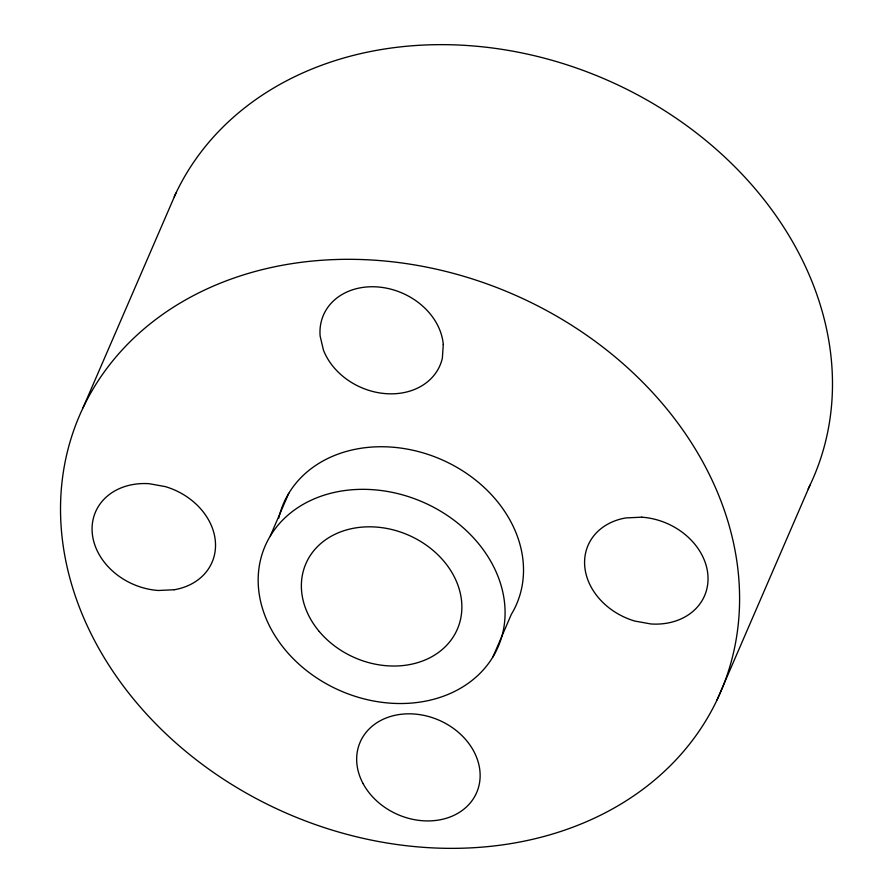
<?xml version="1.0" encoding="UTF-8"?>
<svg xmlns="http://www.w3.org/2000/svg" width="893" height="893" viewBox="0 0 893 893"><rect width="100%" height="100%" fill="white"/><g stroke="black" fill="none" stroke-linecap="round" stroke-linejoin="round"><path stroke-width="1.34" d="M83.049 407.755L175.943 193.089M270.322 535.923L288.752 493.327M492.914 656.935A126.94 102.963 23.4 0 0 372.269 489.643A126.94 102.963 23.4 0 0 279.676 642.703A126.94 102.963 23.4 0 0 492.914 656.935L511.343 614.339A126.94 102.963 23.4 0 0 438.53 458.321A126.94 102.963 23.4 0 0 278.716 518.264M717.057 699.911A349.085 283.137 23.4 0 0 346.897 259.316A349.085 283.137 23.4 0 0 136.205 702.266A349.085 283.137 23.4 0 0 717.057 699.911L809.951 485.245M174.224 196.784A349.085 283.137 23.4 0 1 614.596 83.429A349.085 283.137 23.4 0 1 808.165 488.917M443.274 344.475L442.359 358.149A63.47 51.481 23.4 0 1 386.301 393.679A63.47 51.481 23.4 0 1 323.433 350.067L320.14 336.103A63.47 51.481 23.4 0 1 377.125 286.91A63.47 51.481 23.4 0 1 443.274 344.475M641.721 517.181L625.948 517.918A63.47 51.481 23.4 0 0 584.748 566.385A63.47 51.481 23.4 0 0 634.8 621.059L650.897 623.961A63.47 51.481 23.4 0 0 707.87 574.757A63.47 51.481 23.4 0 0 641.721 517.181M174.157 589.748L158.385 590.485A63.47 51.481 23.4 0 1 92.236 532.909A63.47 51.481 23.4 0 1 149.209 483.705L165.305 486.607A63.47 51.481 23.4 0 1 215.358 541.281A63.47 51.481 23.4 0 1 174.157 589.748M319.259 631.507A82.513 66.919 23.4 0 0 456.546 630.949A82.513 66.919 23.4 0 0 369.055 526.814A82.513 66.919 23.4 0 0 319.259 631.507M363.071 783.563A63.47 51.481 23.4 0 0 469.785 803.488A63.47 51.481 23.4 0 0 422.333 715.07A63.47 51.481 23.4 0 0 363.071 783.563"/></g></svg>
